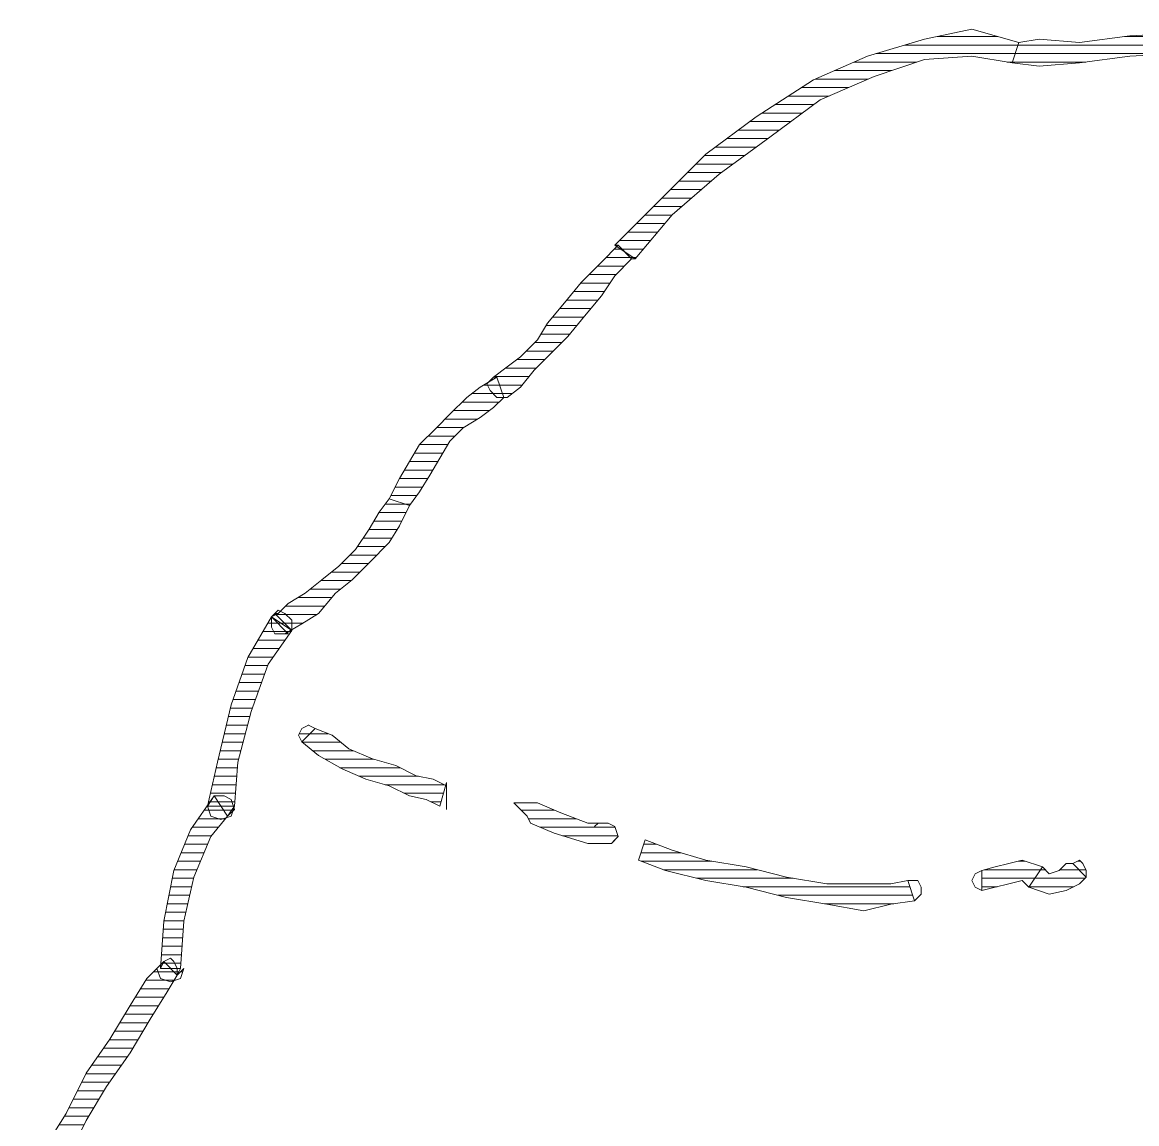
# Model space of a CAD drawing. Header units: centimetres. Extents: x 54005 to 61405, y 90310 to 94744.
# Drawn here: x 56834.18 to 56850.56, y 91785.11 to 91801.3 of the extents above; entities that cross this region are included whole.
import ezdxf

# ---------------------------------------------------------------- set-up
doc = ezdxf.new("R2010")
doc.units = ezdxf.units.CM
doc.header["$LTSCALE"] = 25
doc.layers.get('0').update_dxf_attribs({"lineweight": 0})
doc.layers.add('ÖLCULENDIRME', color=115, linetype='Continuous', lineweight=5)
pattern_1 = [(360, (-5108.51305, -673.59423), (1e-16, 0.125), [25])]

# ---------------------------------------------------------------- blocks, each defined once
blk = doc.blocks.new('by')
at = {"ltscale": 30}
h = blk.add_hatch(dxfattribs=at)
h.set_pattern_fill('DC_LINES', color=256, scale=0.1, style=0)
h.set_pattern_definition(pattern_1)
edge = h.paths.add_edge_path(flags=0)
edge.add_line((6416.487, 2210.004), (6416.537, 2210.103))
edge.add_line((6416.537, 2210.103), (6416.685, 2210.351))
edge.add_line((6416.685, 2210.351), (6416.932, 2210.749))
edge.add_line((6416.932, 2210.749), (6417.229, 2211.246))
edge.add_line((6417.229, 2211.246), (6417.576, 2211.742))
edge.add_line((6417.576, 2211.742), (6417.873, 2212.239))
edge.add_line((6417.873, 2212.239), (6418.12, 2212.736))
edge.add_line((6418.12, 2212.736), (6418.368, 2213.133))
edge.add_line((6418.368, 2213.133), (6418.515, 2213.381))
edge.add_line((6418.515, 2213.381), (6418.813, 2213.183))
edge.add_line((6418.813, 2213.183), (6418.665, 2212.934))
edge.add_line((6418.665, 2212.934), (6418.417, 2212.537))
edge.add_line((6418.417, 2212.537), (6418.17, 2212.14))
edge.add_line((6418.17, 2212.14), (6417.873, 2211.543))
edge.add_line((6417.873, 2211.543), (6417.526, 2211.047))
edge.add_line((6417.526, 2211.047), (6417.229, 2210.55))
edge.add_line((6417.229, 2210.55), (6416.982, 2210.153))
edge.add_line((6416.982, 2210.153), (6416.735, 2209.904))
edge.add_line((6416.735, 2209.904), (6416.784, 2210.004))
edge.add_line((6416.784, 2210.004), (6416.735, 2209.904))
edge.add_line((6416.735, 2209.904), (6416.635, 2209.855))
edge.add_line((6416.635, 2209.855), (6416.587, 2209.904))
edge.add_line((6416.587, 2209.904), (6416.537, 2210.004))
edge.add_line((6416.537, 2210.004), (6416.537, 2210.103))
h = blk.add_hatch(dxfattribs=at)
h.set_pattern_fill('DC_LINES', color=256, scale=0.1, style=0)
h.set_pattern_definition(pattern_1)
edge = h.paths.add_edge_path(flags=0)
edge.add_line((6418.813, 2213.183), (6418.665, 2212.934))
edge.add_line((6418.665, 2212.934), (6418.417, 2212.537))
edge.add_line((6418.417, 2212.537), (6418.17, 2212.14))
edge.add_line((6418.17, 2212.14), (6417.873, 2211.543))
edge.add_line((6417.873, 2211.543), (6417.526, 2211.047))
edge.add_line((6417.526, 2211.047), (6417.229, 2210.55))
edge.add_line((6417.229, 2210.55), (6416.982, 2210.153))
edge.add_line((6416.982, 2210.153), (6416.735, 2209.904))
edge.add_line((6416.735, 2209.904), (6416.537, 2210.103))
edge.add_line((6416.537, 2210.103), (6416.685, 2210.351))
edge.add_line((6416.685, 2210.351), (6416.932, 2210.749))
edge.add_line((6416.932, 2210.749), (6417.229, 2211.246))
edge.add_line((6417.229, 2211.246), (6417.576, 2211.742))
edge.add_line((6417.576, 2211.742), (6417.873, 2212.239))
edge.add_line((6417.873, 2212.239), (6418.12, 2212.736))
edge.add_line((6418.12, 2212.736), (6418.368, 2213.133))
edge.add_line((6418.368, 2213.133), (6418.515, 2213.381))
h = blk.add_hatch(dxfattribs=at)
h.set_pattern_fill('DC_LINES', color=256, scale=0.1, style=0)
h.set_pattern_definition(pattern_1)
edge = h.paths.add_edge_path(flags=0)
edge.add_line((6416.735, 2209.904), (6416.784, 2210.004))
edge.add_line((6416.784, 2210.004), (6416.735, 2209.308))
edge.add_line((6416.735, 2209.308), (6416.587, 2208.563))
edge.add_line((6416.587, 2208.563), (6416.339, 2207.967))
edge.add_line((6416.339, 2207.967), (6415.993, 2207.47))
edge.add_line((6415.993, 2207.47), (6415.795, 2207.768))
edge.add_line((6415.795, 2207.768), (6416.042, 2208.066))
edge.add_line((6416.042, 2208.066), (6416.29, 2208.662))
edge.add_line((6416.29, 2208.662), (6416.438, 2209.308))
edge.add_line((6416.438, 2209.308), (6416.487, 2210.004))
edge.add_line((6416.487, 2210.004), (6416.537, 2210.103))
edge.add_line((6416.537, 2210.103), (6416.438, 2210.004))
edge.add_line((6416.438, 2210.004), (6416.487, 2210.153))
edge.add_line((6416.487, 2210.153), (6416.635, 2210.202))
edge.add_line((6416.635, 2210.202), (6416.784, 2210.153))
edge.add_line((6416.784, 2210.153), (6416.834, 2210.004))
h = blk.add_hatch(dxfattribs=at)
h.set_pattern_fill('DC_LINES', color=256, scale=0.1, style=0)
h.set_pattern_definition(pattern_1)
edge = h.paths.add_edge_path(flags=0)
edge.add_line((6415.696, 2207.619), (6415.795, 2207.768))
edge.add_line((6415.795, 2207.768), (6416.042, 2208.066))
edge.add_line((6416.042, 2208.066), (6416.29, 2208.662))
edge.add_line((6416.29, 2208.662), (6416.438, 2209.308))
edge.add_line((6416.438, 2209.308), (6416.487, 2210.004))
edge.add_line((6416.487, 2210.004), (6416.784, 2210.004))
edge.add_line((6416.784, 2210.004), (6416.735, 2209.308))
edge.add_line((6416.735, 2209.308), (6416.587, 2208.563))
edge.add_line((6416.587, 2208.563), (6416.339, 2207.967))
edge.add_line((6416.339, 2207.967), (6415.993, 2207.47))
edge.add_line((6415.993, 2207.47), (6416.092, 2207.619))
edge.add_line((6416.092, 2207.619), (6415.993, 2207.47))
edge.add_line((6415.993, 2207.47), (6415.844, 2207.47))
edge.add_line((6415.844, 2207.47), (6415.745, 2207.52))
edge.add_line((6415.745, 2207.52), (6415.696, 2207.669))
edge.add_line((6415.696, 2207.669), (6415.795, 2207.768))
h = blk.add_hatch(dxfattribs=at)
h.set_pattern_fill('DC_LINES', color=256, scale=0.1, style=0)
h.set_pattern_definition(pattern_1)
edge = h.paths.add_edge_path(flags=0)
edge.add_line((6405.702, 2209.01), (6406.049, 2209.06))
edge.add_line((6406.049, 2209.06), (6406.444, 2209.159))
edge.add_line((6406.444, 2209.159), (6406.988, 2209.06))
edge.add_line((6406.988, 2209.06), (6407.582, 2208.96))
edge.add_line((6407.582, 2208.96), (6408.176, 2208.811))
edge.add_line((6408.176, 2208.811), (6408.769, 2208.712))
edge.add_line((6408.769, 2208.712), (6409.363, 2208.563))
edge.add_line((6409.363, 2208.563), (6409.759, 2208.414))
edge.add_line((6409.759, 2208.414), (6409.66, 2208.116))
edge.add_line((6409.66, 2208.116), (6409.264, 2208.265))
edge.add_line((6409.264, 2208.265), (6408.769, 2208.414))
edge.add_line((6408.769, 2208.414), (6408.176, 2208.513))
edge.add_line((6408.176, 2208.513), (6407.582, 2208.662))
edge.add_line((6407.582, 2208.662), (6406.988, 2208.762))
edge.add_line((6406.988, 2208.762), (6406.444, 2208.762))
edge.add_line((6406.444, 2208.762), (6406.049, 2208.762))
edge.add_line((6406.049, 2208.762), (6405.801, 2208.712))
h = blk.add_hatch(dxfattribs=at)
h.set_pattern_fill('DC_LINES', color=256, scale=0.1, style=0)
h.set_pattern_definition(pattern_1)
edge = h.paths.add_edge_path(flags=0)
edge.add_line((6403.178, 2208.662), (6403.277, 2208.762))
edge.add_line((6403.277, 2208.762), (6403.475, 2208.861))
edge.add_line((6403.475, 2208.861), (6403.722, 2208.911))
edge.add_line((6403.722, 2208.911), (6404.019, 2208.811))
edge.add_line((6404.019, 2208.811), (6403.822, 2208.513))
edge.add_line((6403.822, 2208.513), (6403.722, 2208.613))
edge.add_line((6403.722, 2208.613), (6403.574, 2208.563))
edge.add_line((6403.574, 2208.563), (6403.475, 2208.464))
edge.add_line((6403.475, 2208.464), (6403.377, 2208.464))
h = blk.add_hatch(dxfattribs=at)
h.set_pattern_fill('DC_LINES', color=256, scale=0.1, style=0)
h.set_pattern_definition(pattern_1)
edge = h.paths.add_edge_path(flags=0)
edge.add_line((6404.019, 2208.811), (6404.119, 2208.712))
edge.add_line((6404.119, 2208.712), (6404.316, 2208.762))
edge.add_line((6404.316, 2208.762), (6404.514, 2208.811))
edge.add_line((6404.514, 2208.811), (6404.713, 2208.861))
edge.add_line((6404.713, 2208.861), (6404.713, 2208.563))
edge.add_line((6404.713, 2208.563), (6404.514, 2208.513))
edge.add_line((6404.514, 2208.513), (6404.316, 2208.464))
edge.add_line((6404.316, 2208.464), (6404.119, 2208.414))
edge.add_line((6404.119, 2208.414), (6403.822, 2208.513))
h = blk.add_hatch(dxfattribs=at)
h.set_pattern_fill('DC_LINES', color=256, scale=0.1, style=0)
h.set_pattern_definition(pattern_1)
edge = h.paths.add_edge_path(flags=0)
edge.add_line((6403.377, 2208.464), (6403.277, 2208.414))
edge.add_line((6403.277, 2208.414), (6403.228, 2208.464))
edge.add_line((6403.228, 2208.464), (6403.178, 2208.563))
edge.add_line((6403.178, 2208.563), (6403.178, 2208.662))
h = blk.add_hatch(dxfattribs=at)
h.set_pattern_fill('DC_LINES', color=256, scale=0.1, style=0)
h.set_pattern_definition(pattern_1)
edge = h.paths.add_edge_path(flags=0)
edge.add_line((6410.105, 2208.116), (6410.155, 2208.166))
edge.add_line((6410.155, 2208.166), (6410.501, 2208.166))
edge.add_line((6410.501, 2208.166), (6410.996, 2208.017))
edge.add_line((6410.996, 2208.017), (6411.342, 2207.868))
edge.add_line((6411.342, 2207.868), (6411.391, 2207.768))
edge.add_line((6411.391, 2207.768), (6411.59, 2207.57))
edge.add_line((6411.59, 2207.57), (6411.243, 2207.57))
edge.add_line((6411.243, 2207.57), (6410.897, 2207.719))
edge.add_line((6410.897, 2207.719), (6410.501, 2207.868))
edge.add_line((6410.501, 2207.868), (6410.352, 2207.868))
edge.add_line((6410.352, 2207.868), (6410.402, 2207.917))
edge.add_line((6410.402, 2207.917), (6410.352, 2207.868))
edge.add_line((6410.352, 2207.868), (6410.204, 2207.868))
edge.add_line((6410.204, 2207.868), (6410.105, 2207.917))
edge.add_line((6410.105, 2207.917), (6410.055, 2208.066))
edge.add_line((6410.055, 2208.066), (6410.155, 2208.166))
h = blk.add_hatch(dxfattribs=at)
h.set_pattern_fill('DC_LINES', color=256, scale=0.1, style=0)
h.set_pattern_definition(pattern_1)
edge = h.paths.add_edge_path(flags=0)
edge.add_line((6415.993, 2207.47), (6416.092, 2207.619))
edge.add_line((6416.092, 2207.619), (6415.943, 2206.973))
edge.add_line((6415.943, 2206.973), (6415.745, 2206.129))
edge.add_line((6415.745, 2206.129), (6415.498, 2205.434))
edge.add_line((6415.498, 2205.434), (6415.152, 2204.837))
edge.add_line((6415.152, 2204.837), (6414.854, 2205.036))
edge.add_line((6414.854, 2205.036), (6415.201, 2205.533))
edge.add_line((6415.201, 2205.533), (6415.448, 2206.228))
edge.add_line((6415.448, 2206.228), (6415.646, 2206.973))
edge.add_line((6415.646, 2206.973), (6415.696, 2207.619))
edge.add_line((6415.696, 2207.619), (6415.795, 2207.768))
edge.add_line((6415.795, 2207.768), (6415.696, 2207.619))
edge.add_line((6415.696, 2207.619), (6415.745, 2207.768))
edge.add_line((6415.745, 2207.768), (6415.894, 2207.818))
edge.add_line((6415.894, 2207.818), (6416.042, 2207.768))
edge.add_line((6416.042, 2207.768), (6416.092, 2207.619))
h = blk.add_hatch(dxfattribs=at)
h.set_pattern_fill('DC_LINES', color=256, scale=0.1, style=0)
h.set_pattern_definition(pattern_1)
edge = h.paths.add_edge_path(flags=0)
edge.add_line((6412.579, 2207.272), (6412.677, 2207.619))
edge.add_line((6412.677, 2207.619), (6412.876, 2207.52))
edge.add_line((6412.876, 2207.52), (6413.123, 2207.47))
edge.add_line((6413.123, 2207.47), (6413.42, 2207.321))
edge.add_line((6413.42, 2207.321), (6413.766, 2207.222))
edge.add_line((6413.766, 2207.222), (6414.113, 2207.073))
edge.add_line((6414.113, 2207.073), (6414.459, 2206.874))
edge.add_line((6414.459, 2206.874), (6414.706, 2206.675))
edge.add_line((6414.706, 2206.675), (6414.509, 2206.477))
edge.add_line((6414.509, 2206.477), (6414.261, 2206.576))
edge.add_line((6414.261, 2206.576), (6414.013, 2206.775))
edge.add_line((6414.013, 2206.775), (6413.668, 2206.924))
edge.add_line((6413.668, 2206.924), (6413.321, 2207.023))
edge.add_line((6413.321, 2207.023), (6413.024, 2207.172))
edge.add_line((6413.024, 2207.172), (6412.777, 2207.222))
edge.add_line((6412.777, 2207.222), (6412.579, 2207.321))
edge.add_line((6412.579, 2207.321), (6412.579, 2207.669))
h = blk.add_hatch(dxfattribs=at)
h.set_pattern_fill('DC_LINES', color=256, scale=0.1, style=0)
h.set_pattern_definition(pattern_1)
edge = h.paths.add_edge_path(flags=0)
edge.add_line((6415.102, 2204.788), (6414.854, 2205.036))
edge.add_line((6414.854, 2205.036), (6415.201, 2205.533))
edge.add_line((6415.201, 2205.533), (6415.448, 2206.228))
edge.add_line((6415.448, 2206.228), (6415.646, 2206.973))
edge.add_line((6415.646, 2206.973), (6415.696, 2207.619))
edge.add_line((6415.696, 2207.619), (6416.092, 2207.619))
edge.add_line((6416.092, 2207.619), (6415.943, 2206.973))
edge.add_line((6415.943, 2206.973), (6415.745, 2206.129))
edge.add_line((6415.745, 2206.129), (6415.498, 2205.434))
edge.add_line((6415.498, 2205.434), (6415.152, 2204.837))
edge.add_line((6415.152, 2204.837), (6414.904, 2205.086))
edge.add_line((6414.904, 2205.086), (6415.152, 2204.837))
edge.add_line((6415.152, 2204.837), (6415.052, 2204.738))
edge.add_line((6415.052, 2204.738), (6414.954, 2204.788))
edge.add_line((6414.954, 2204.788), (6414.854, 2204.887))
edge.add_line((6414.854, 2204.887), (6414.854, 2205.036))
h = blk.add_hatch(dxfattribs=at)
h.set_pattern_fill('DC_LINES', color=256, scale=0.1, style=0)
h.set_pattern_definition(pattern_1)
edge = h.paths.add_edge_path(flags=0)
edge.add_line((6414.706, 2206.675), (6414.756, 2206.576))
edge.add_line((6414.756, 2206.576), (6414.706, 2206.477))
edge.add_line((6414.706, 2206.477), (6414.607, 2206.427))
edge.add_line((6414.607, 2206.427), (6414.509, 2206.477))
h = blk.add_hatch(dxfattribs=at)
h.set_pattern_fill('DC_LINES', color=256, scale=0.1, style=0)
h.set_pattern_definition(pattern_1)
edge = h.paths.add_edge_path(flags=0)
edge.add_line((6415.102, 2204.788), (6415.052, 2204.788))
edge.add_line((6415.052, 2204.788), (6414.904, 2204.639))
edge.add_line((6414.904, 2204.639), (6414.657, 2204.49))
edge.add_line((6414.657, 2204.49), (6414.41, 2204.291))
edge.add_line((6414.41, 2204.291), (6414.162, 2204.092))
edge.add_line((6414.162, 2204.092), (6413.915, 2203.844))
edge.add_line((6413.915, 2203.844), (6413.717, 2203.546))
edge.add_line((6413.717, 2203.546), (6413.568, 2203.298))
edge.add_line((6413.568, 2203.298), (6413.42, 2203.099))
edge.add_line((6413.42, 2203.099), (6413.123, 2203.198))
edge.add_line((6413.123, 2203.198), (6413.271, 2203.496))
edge.add_line((6413.271, 2203.496), (6413.42, 2203.745))
edge.add_line((6413.42, 2203.745), (6413.717, 2204.043))
edge.add_line((6413.717, 2204.043), (6413.965, 2204.291))
edge.add_line((6413.965, 2204.291), (6414.212, 2204.49))
edge.add_line((6414.212, 2204.49), (6414.459, 2204.788))
edge.add_line((6414.459, 2204.788), (6414.706, 2204.937))
edge.add_line((6414.706, 2204.937), (6414.954, 2205.086))
edge.add_line((6414.954, 2205.086), (6414.904, 2205.086))
edge.add_line((6414.904, 2205.086), (6414.954, 2205.086))
edge.add_line((6414.954, 2205.086), (6415.102, 2205.086))
edge.add_line((6415.102, 2205.086), (6415.152, 2204.986))
edge.add_line((6415.152, 2204.986), (6415.152, 2204.837))
edge.add_line((6415.152, 2204.837), (6415.052, 2204.788))
h = blk.add_hatch(dxfattribs=at)
h.set_pattern_fill('DC_LINES', color=256, scale=0.1, style=0)
h.set_pattern_definition(pattern_1)
edge = h.paths.add_edge_path(flags=0)
edge.add_line((6415.152, 2204.837), (6415.052, 2204.788))
edge.add_line((6415.052, 2204.788), (6414.904, 2204.639))
edge.add_line((6414.904, 2204.639), (6414.657, 2204.49))
edge.add_line((6414.657, 2204.49), (6414.41, 2204.291))
edge.add_line((6414.41, 2204.291), (6414.162, 2204.092))
edge.add_line((6414.162, 2204.092), (6413.915, 2203.844))
edge.add_line((6413.915, 2203.844), (6413.717, 2203.546))
edge.add_line((6413.717, 2203.546), (6413.568, 2203.298))
edge.add_line((6413.568, 2203.298), (6413.42, 2203.099))
edge.add_line((6413.42, 2203.099), (6413.123, 2203.198))
edge.add_line((6413.123, 2203.198), (6413.271, 2203.496))
edge.add_line((6413.271, 2203.496), (6413.42, 2203.745))
edge.add_line((6413.42, 2203.745), (6413.717, 2204.043))
edge.add_line((6413.717, 2204.043), (6413.965, 2204.291))
edge.add_line((6413.965, 2204.291), (6414.212, 2204.49))
edge.add_line((6414.212, 2204.49), (6414.459, 2204.788))
edge.add_line((6414.459, 2204.788), (6414.706, 2204.937))
edge.add_line((6414.706, 2204.937), (6414.954, 2205.086))
edge.add_line((6414.954, 2205.086), (6414.854, 2205.036))
edge.add_line((6414.854, 2205.036), (6414.954, 2205.086))
edge.add_line((6414.954, 2205.086), (6415.102, 2205.086))
edge.add_line((6415.102, 2205.086), (6415.152, 2204.986))
edge.add_line((6415.152, 2204.986), (6415.152, 2204.837))
edge.add_line((6415.152, 2204.837), (6415.052, 2204.788))
h = blk.add_hatch(dxfattribs=at)
h.set_pattern_fill('DC_LINES', color=256, scale=0.1, style=0)
h.set_pattern_definition(pattern_1)
edge = h.paths.add_edge_path(flags=0)
edge.add_line((6413.42, 2203.099), (6413.271, 2202.801))
edge.add_line((6413.271, 2202.801), (6413.123, 2202.552))
edge.add_line((6413.123, 2202.552), (6412.974, 2202.304))
edge.add_line((6412.974, 2202.304), (6412.727, 2202.056))
edge.add_line((6412.727, 2202.056), (6412.529, 2201.857))
edge.add_line((6412.529, 2201.857), (6412.282, 2201.609))
edge.add_line((6412.282, 2201.609), (6412.084, 2201.46))
edge.add_line((6412.084, 2201.46), (6411.837, 2201.311))
edge.add_line((6411.837, 2201.311), (6411.738, 2201.609))
edge.add_line((6411.738, 2201.609), (6411.886, 2201.758))
edge.add_line((6411.886, 2201.758), (6412.084, 2201.907))
edge.add_line((6412.084, 2201.907), (6412.332, 2202.056))
edge.add_line((6412.332, 2202.056), (6412.529, 2202.254))
edge.add_line((6412.529, 2202.254), (6412.677, 2202.503))
edge.add_line((6412.677, 2202.503), (6412.826, 2202.751))
edge.add_line((6412.826, 2202.751), (6412.974, 2203))
edge.add_line((6412.974, 2203), (6413.123, 2203.198))
h = blk.add_hatch(dxfattribs=at)
h.set_pattern_fill('DC_LINES', color=256, scale=0.1, style=0)
h.set_pattern_definition(pattern_1)
edge = h.paths.add_edge_path(flags=0)
edge.add_line((6413.42, 2203.099), (6413.271, 2202.801))
edge.add_line((6413.271, 2202.801), (6413.123, 2202.552))
edge.add_line((6413.123, 2202.552), (6412.974, 2202.304))
edge.add_line((6412.974, 2202.304), (6412.727, 2202.056))
edge.add_line((6412.727, 2202.056), (6412.529, 2201.857))
edge.add_line((6412.529, 2201.857), (6412.282, 2201.609))
edge.add_line((6412.282, 2201.609), (6412.084, 2201.46))
edge.add_line((6412.084, 2201.46), (6411.837, 2201.311))
edge.add_line((6411.837, 2201.311), (6411.738, 2201.609))
edge.add_line((6411.738, 2201.609), (6411.886, 2201.758))
edge.add_line((6411.886, 2201.758), (6412.084, 2201.907))
edge.add_line((6412.084, 2201.907), (6412.332, 2202.056))
edge.add_line((6412.332, 2202.056), (6412.529, 2202.254))
edge.add_line((6412.529, 2202.254), (6412.677, 2202.503))
edge.add_line((6412.677, 2202.503), (6412.826, 2202.751))
edge.add_line((6412.826, 2202.751), (6412.974, 2203))
edge.add_line((6412.974, 2203), (6413.123, 2203.198))
h = blk.add_hatch(dxfattribs=at)
h.set_pattern_fill('DC_LINES', color=256, scale=0.1, style=0)
h.set_pattern_definition(pattern_1)
edge = h.paths.add_edge_path(flags=0)
edge.add_line((6411.837, 2201.311), (6411.886, 2201.311))
edge.add_line((6411.886, 2201.311), (6411.688, 2201.162))
edge.add_line((6411.688, 2201.162), (6411.49, 2201.013))
edge.add_line((6411.49, 2201.013), (6411.243, 2200.764))
edge.add_line((6411.243, 2200.764), (6411.094, 2200.516))
edge.add_line((6411.094, 2200.516), (6410.847, 2200.218))
edge.add_line((6410.847, 2200.218), (6410.6, 2199.92))
edge.add_line((6410.6, 2199.92), (6410.303, 2199.622))
edge.add_line((6410.303, 2199.622), (6410.055, 2199.373))
edge.add_line((6410.055, 2199.373), (6409.858, 2199.572))
edge.add_line((6409.858, 2199.572), (6410.105, 2199.82))
edge.add_line((6410.105, 2199.82), (6410.303, 2200.118))
edge.add_line((6410.303, 2200.118), (6410.551, 2200.416))
edge.add_line((6410.551, 2200.416), (6410.798, 2200.714))
edge.add_line((6410.798, 2200.714), (6411.045, 2200.963))
edge.add_line((6411.045, 2200.963), (6411.293, 2201.211))
edge.add_line((6411.293, 2201.211), (6411.49, 2201.46))
edge.add_line((6411.49, 2201.46), (6411.688, 2201.609))
edge.add_line((6411.688, 2201.609), (6411.738, 2201.609))
h = blk.add_hatch(dxfattribs=at)
h.set_pattern_fill('DC_LINES', color=256, scale=0.1, style=0)
h.set_pattern_definition(pattern_1)
edge = h.paths.add_edge_path(flags=0)
edge.add_line((6411.837, 2201.311), (6411.886, 2201.311))
edge.add_line((6411.886, 2201.311), (6411.688, 2201.162))
edge.add_line((6411.688, 2201.162), (6411.49, 2201.013))
edge.add_line((6411.49, 2201.013), (6411.243, 2200.764))
edge.add_line((6411.243, 2200.764), (6411.094, 2200.516))
edge.add_line((6411.094, 2200.516), (6410.847, 2200.218))
edge.add_line((6410.847, 2200.218), (6410.6, 2199.92))
edge.add_line((6410.6, 2199.92), (6410.303, 2199.622))
edge.add_line((6410.303, 2199.622), (6410.055, 2199.373))
edge.add_line((6410.055, 2199.373), (6409.858, 2199.572))
edge.add_line((6409.858, 2199.572), (6410.105, 2199.82))
edge.add_line((6410.105, 2199.82), (6410.303, 2200.118))
edge.add_line((6410.303, 2200.118), (6410.551, 2200.416))
edge.add_line((6410.551, 2200.416), (6410.798, 2200.714))
edge.add_line((6410.798, 2200.714), (6411.045, 2200.963))
edge.add_line((6411.045, 2200.963), (6411.293, 2201.211))
edge.add_line((6411.293, 2201.211), (6411.49, 2201.46))
edge.add_line((6411.49, 2201.46), (6411.688, 2201.609))
edge.add_line((6411.688, 2201.609), (6411.738, 2201.609))
edge.add_line((6411.738, 2201.609), (6411.688, 2201.609))
edge.add_line((6411.688, 2201.609), (6411.837, 2201.609))
edge.add_line((6411.837, 2201.609), (6411.935, 2201.509))
edge.add_line((6411.935, 2201.509), (6411.985, 2201.41))
edge.add_line((6411.985, 2201.41), (6411.886, 2201.311))
h = blk.add_hatch(dxfattribs=at)
h.set_pattern_fill('DC_LINES', color=256, scale=0.1, style=0)
h.set_pattern_definition(pattern_1)
edge = h.paths.add_edge_path(flags=0)
edge.add_line((6404.267, 2196.691), (6404.861, 2196.592))
edge.add_line((6404.861, 2196.592), (6405.553, 2196.641))
edge.add_line((6405.553, 2196.641), (6406.296, 2196.89))
edge.add_line((6406.296, 2196.89), (6407.088, 2197.237))
edge.add_line((6407.088, 2197.237), (6407.829, 2197.784))
edge.add_line((6407.829, 2197.784), (6408.571, 2198.33))
edge.add_line((6408.571, 2198.33), (6409.264, 2198.926))
edge.add_line((6409.264, 2198.926), (6409.808, 2199.572))
edge.add_line((6409.808, 2199.572), (6410.105, 2199.373))
edge.add_line((6410.105, 2199.373), (6409.462, 2198.728))
edge.add_line((6409.462, 2198.728), (6408.769, 2198.032))
edge.add_line((6408.769, 2198.032), (6408.027, 2197.486))
edge.add_line((6408.027, 2197.486), (6407.186, 2196.939))
edge.add_line((6407.186, 2196.939), (6406.394, 2196.592))
edge.add_line((6406.394, 2196.592), (6405.553, 2196.343))
edge.add_line((6405.553, 2196.343), (6404.861, 2196.194))
edge.add_line((6404.861, 2196.194), (6404.168, 2196.393))
h = blk.add_hatch(dxfattribs=at)
h.set_pattern_fill('DC_LINES', color=256, scale=0.1, style=0)
h.set_pattern_definition(pattern_1)
edge = h.paths.add_edge_path(flags=0)
edge.add_line((6410.055, 2199.373), (6410.105, 2199.373))
edge.add_line((6410.105, 2199.373), (6409.462, 2198.728))
edge.add_line((6409.462, 2198.728), (6408.769, 2198.032))
edge.add_line((6408.769, 2198.032), (6408.027, 2197.486))
edge.add_line((6408.027, 2197.486), (6407.186, 2196.939))
edge.add_line((6407.186, 2196.939), (6406.394, 2196.592))
edge.add_line((6406.394, 2196.592), (6405.553, 2196.343))
edge.add_line((6405.553, 2196.343), (6404.861, 2196.194))
edge.add_line((6404.861, 2196.194), (6404.168, 2196.393))
edge.add_line((6404.168, 2196.393), (6404.267, 2196.691))
edge.add_line((6404.267, 2196.691), (6404.861, 2196.592))
edge.add_line((6404.861, 2196.592), (6405.553, 2196.641))
edge.add_line((6405.553, 2196.641), (6406.296, 2196.89))
edge.add_line((6406.296, 2196.89), (6407.088, 2197.237))
edge.add_line((6407.088, 2197.237), (6407.829, 2197.784))
edge.add_line((6407.829, 2197.784), (6408.571, 2198.33))
edge.add_line((6408.571, 2198.33), (6409.264, 2198.926))
edge.add_line((6409.264, 2198.926), (6409.808, 2199.572))
edge.add_line((6409.808, 2199.572), (6409.858, 2199.572))
h = blk.add_hatch(dxfattribs=at)
h.set_pattern_fill('DC_LINES', color=256, scale=0.1, style=0)
h.set_pattern_definition(pattern_1)
edge = h.paths.add_edge_path(flags=0)
edge.add_line((6398.578, 2196.492), (6398.627, 2196.492))
edge.add_line((6398.627, 2196.492), (6399.122, 2196.492))
edge.add_line((6399.122, 2196.492), (6399.814, 2196.492))
edge.add_line((6399.814, 2196.492), (6400.705, 2196.443))
edge.add_line((6400.705, 2196.443), (6401.645, 2196.542))
edge.add_line((6401.645, 2196.542), (6402.535, 2196.592))
edge.add_line((6402.535, 2196.592), (6403.277, 2196.691))
edge.add_line((6403.277, 2196.691), (6403.871, 2196.741))
edge.add_line((6403.871, 2196.741), (6404.267, 2196.691))
edge.add_line((6404.267, 2196.691), (6404.168, 2196.393))
edge.add_line((6404.168, 2196.393), (6403.871, 2196.343))
edge.add_line((6403.871, 2196.343), (6403.277, 2196.393))
edge.add_line((6403.277, 2196.393), (6402.535, 2196.293))
edge.add_line((6402.535, 2196.293), (6401.645, 2196.244))
edge.add_line((6401.645, 2196.244), (6400.705, 2196.144))
edge.add_line((6400.705, 2196.144), (6399.814, 2196.095))
edge.add_line((6399.814, 2196.095), (6399.122, 2196.095))
edge.add_line((6399.122, 2196.095), (6398.528, 2196.194))
edge.add_line((6398.528, 2196.194), (6398.578, 2196.194))
h = blk.add_hatch(dxfattribs=at)
h.set_pattern_fill('DC_LINES', color=256, scale=0.1, style=0)
h.set_pattern_definition(pattern_1)
edge = h.paths.add_edge_path(flags=0)
edge.add_line((6404.168, 2196.393), (6403.871, 2196.343))
edge.add_line((6403.871, 2196.343), (6403.277, 2196.393))
edge.add_line((6403.277, 2196.393), (6402.535, 2196.293))
edge.add_line((6402.535, 2196.293), (6401.645, 2196.244))
edge.add_line((6401.645, 2196.244), (6400.705, 2196.144))
edge.add_line((6400.705, 2196.144), (6399.814, 2196.095))
edge.add_line((6399.814, 2196.095), (6399.122, 2196.095))
edge.add_line((6399.122, 2196.095), (6398.528, 2196.194))
edge.add_line((6398.528, 2196.194), (6398.627, 2196.492))
edge.add_line((6398.627, 2196.492), (6399.122, 2196.492))
edge.add_line((6399.122, 2196.492), (6399.814, 2196.492))
edge.add_line((6399.814, 2196.492), (6400.705, 2196.443))
edge.add_line((6400.705, 2196.443), (6401.645, 2196.542))
edge.add_line((6401.645, 2196.542), (6402.535, 2196.592))
edge.add_line((6402.535, 2196.592), (6403.277, 2196.691))
edge.add_line((6403.277, 2196.691), (6403.871, 2196.741))
edge.add_line((6403.871, 2196.741), (6404.267, 2196.691))
for p, q in [((6417.873, 2212.239, -4.505), (6418.12, 2212.736, -4.505)), ((6417.873, 2212.239, -4.505), (6418.12, 2212.736, -4.505)), ((6418.417, 2212.537, -4.505), (6418.17, 2212.14, -4.505)), ((6418.417, 2212.537, -4.505), (6418.17, 2212.14, -4.505)), ((6417.576, 2211.742, -4.505), (6417.873, 2212.239, -4.505)), ((6417.576, 2211.742, -4.505), (6417.873, 2212.239, -4.505)), ((6418.17, 2212.14, -4.505), (6417.873, 2211.543, -4.505)), ((6418.17, 2212.14, -4.505), (6417.873, 2211.543, -4.505)), ((6417.229, 2211.246, -4.505), (6417.576, 2211.742, -4.505)), ((6417.229, 2211.246, -4.505), (6417.576, 2211.742, -4.505)), ((6417.873, 2211.543, -4.505), (6417.526, 2211.047, -4.505)), ((6417.873, 2211.543, -4.505), (6417.526, 2211.047, -4.505)), ((6416.932, 2210.749, -4.505), (6417.229, 2211.246, -4.505)), ((6416.932, 2210.749, -4.505), (6417.229, 2211.246, -4.505)), ((6417.526, 2211.047, -4.505), (6417.229, 2210.55, -4.505)), ((6417.526, 2211.047, -4.505), (6417.229, 2210.55, -4.505)), ((6416.685, 2210.351, -4.505), (6416.932, 2210.749, -4.505)), ((6416.685, 2210.351, -4.505), (6416.932, 2210.749, -4.505)), ((6417.229, 2210.55, -4.505), (6416.982, 2210.153, -4.505)), ((6417.229, 2210.55, -4.505), (6416.982, 2210.153, -4.505)), ((6416.537, 2210.103, -4.505), (6416.685, 2210.351, -4.505)), ((6416.537, 2210.103, -4.505), (6416.685, 2210.351, -4.505)), ((6416.438, 2210.004, -4.505), (6416.487, 2210.153, -4.505)), ((6416.537, 2210.103, -4.505), (6416.438, 2210.004, -4.505)), ((6416.487, 2210.153, -4.505), (6416.635, 2210.202, -4.505)), ((6416.487, 2210.004, -4.505), (6416.537, 2210.103, -4.505)), ((6416.537, 2210.103, -4.505), (6416.487, 2210.004, -4.505)), ((6416.487, 2210.004, -4.505), (6416.537, 2210.103, -4.505)), ((6416.537, 2210.004, -4.505), (6416.537, 2210.103, -4.505)), ((6416.735, 2209.904, -4.505), (6416.537, 2210.103, -4.505)), ((6416.635, 2210.202, -4.505), (6416.784, 2210.153, -4.505)), ((6416.982, 2210.153, -4.505), (6416.735, 2209.904, -4.505)), ((6416.982, 2210.153, -4.505), (6416.735, 2209.904, -4.505)), ((6416.784, 2210.153, -4.505), (6416.834, 2210.004, -4.505)), ((6416.438, 2209.308, -4.505), (6416.487, 2210.004, -4.505)), ((6416.438, 2209.308, -4.505), (6416.487, 2210.004, -4.505)), ((6416.487, 2210.004, -4.505), (6416.487, 2210.004, -4.505)), ((6416.487, 2210.004, -4.505), (6416.784, 2210.004, -4.505)), ((6416.587, 2209.904, -4.505), (6416.537, 2210.004, -4.505)), ((6416.735, 2209.904, -4.505), (6416.784, 2210.004, -4.505)), ((6416.784, 2210.004, -4.505), (6416.735, 2209.904, -4.505)), ((6416.784, 2210.004, -4.505), (6416.735, 2209.308, -4.505)), ((6416.735, 2209.904, -4.505), (6416.784, 2210.004, -4.505)), ((6416.784, 2210.004, -4.505), (6416.735, 2209.308, -4.505)), ((6416.834, 2210.004, -4.505), (6416.735, 2209.904, -4.505)), ((6416.635, 2209.855, -4.505), (6416.587, 2209.904, -4.505)), ((6416.735, 2209.904, -4.505), (6416.635, 2209.855, -4.505)), ((6416.735, 2209.904, -4.505), (6416.735, 2209.904, -4.505)), ((6416.29, 2208.662, -4.505), (6416.438, 2209.308, -4.505)), ((6416.29, 2208.662, -4.505), (6416.438, 2209.308, -4.505)), ((6416.735, 2209.308, -4.505), (6416.587, 2208.563, -4.505)), ((6416.735, 2209.308, -4.505), (6416.587, 2208.563, -4.505)), ((6406.049, 2209.06, -4.505), (6406.444, 2209.159, -4.505)), ((6406.444, 2209.159, -4.505), (6406.988, 2209.06, -4.505)), ((6405.603, 2208.911, -4.505), (6405.702, 2209.01, -4.505)), ((6405.702, 2209.01, -4.505), (6406.049, 2209.06, -4.505)), ((6405.801, 2208.712, -4.505), (6405.702, 2209.01, -4.505)), ((6405.702, 2209.01, -4.505), (6405.702, 2209.01, -4.505)), ((6405.702, 2209.01, -4.505), (6405.801, 2208.712, -4.505)), ((6406.988, 2209.06, -4.505), (6407.582, 2208.96, -4.505)), ((6407.582, 2208.96, -4.505), (6408.176, 2208.811, -4.505)), ((6403.178, 2208.662, -4.505), (6403.277, 2208.762, -4.505)), ((6403.277, 2208.762, -4.505), (6403.475, 2208.861, -4.505)), ((6403.475, 2208.861, -4.505), (6403.722, 2208.911, -4.505)), ((6403.722, 2208.911, -4.505), (6404.019, 2208.811, -4.505)), ((6403.822, 2208.513, -4.505), (6404.019, 2208.811, -4.505)), ((6404.019, 2208.811, -4.505), (6403.822, 2208.513, -4.505)), ((6404.019, 2208.811, -4.505), (6404.019, 2208.811, -4.505)), ((6404.019, 2208.811, -4.505), (6404.119, 2208.712, -4.505)), ((6404.019, 2208.811, -4.505), (6404.019, 2208.811, -4.505)), ((6404.119, 2208.712, -4.505), (6404.316, 2208.762, -4.505)), ((6404.316, 2208.762, -4.505), (6404.514, 2208.811, -4.505)), ((6404.514, 2208.811, -4.505), (6404.713, 2208.861, -4.505)), ((6404.713, 2208.861, -4.505), (6404.811, 2208.811, -4.505)), ((6404.713, 2208.563, -4.505), (6404.713, 2208.861, -4.505)), ((6404.713, 2208.861, -4.505), (6404.713, 2208.861, -4.505)), ((6404.713, 2208.861, -4.505), (6404.713, 2208.563, -4.505)), ((6404.811, 2208.811, -4.505), (6404.861, 2208.712, -4.505)), ((6405.603, 2208.811, -4.505), (6405.603, 2208.911, -4.505)), ((6405.652, 2208.712, -4.505), (6405.603, 2208.811, -4.505)), ((6406.049, 2208.762, -4.505), (6405.801, 2208.712, -4.505)), ((6406.444, 2208.762, -4.505), (6406.049, 2208.762, -4.505)), ((6406.988, 2208.762, -4.505), (6406.444, 2208.762, -4.505)), ((6407.582, 2208.662, -4.505), (6406.988, 2208.762, -4.505)), ((6408.176, 2208.811, -4.505), (6408.769, 2208.712, -4.505)), ((6403.377, 2208.464, -4.505), (6403.178, 2208.662, -4.505)), ((6403.178, 2208.662, -4.505), (6403.178, 2208.662, -4.505)), ((6403.178, 2208.563, -4.505), (6403.178, 2208.662, -4.505)), ((6403.178, 2208.662, -4.505), (6403.377, 2208.464, -4.505)), ((6403.722, 2208.613, -4.505), (6403.574, 2208.563, -4.505)), ((6403.822, 2208.513, -4.505), (6403.722, 2208.613, -4.505)), ((6404.811, 2208.613, -4.505), (6404.713, 2208.563, -4.505)), ((6404.861, 2208.712, -4.505), (6404.811, 2208.613, -4.505)), ((6405.801, 2208.712, -4.505), (6405.652, 2208.712, -4.505)), ((6405.801, 2208.712, -4.505), (6405.801, 2208.712, -4.505)), ((6408.176, 2208.513, -4.505), (6407.582, 2208.662, -4.505)), ((6408.769, 2208.712, -4.505), (6409.363, 2208.563, -4.505)), ((6416.042, 2208.066, -4.505), (6416.29, 2208.662, -4.505)), ((6416.042, 2208.066, -4.505), (6416.29, 2208.662, -4.505)), ((6403.228, 2208.464, -4.505), (6403.178, 2208.563, -4.505)), ((6403.277, 2208.414, -4.505), (6403.228, 2208.464, -4.505)), ((6403.377, 2208.464, -4.505), (6403.277, 2208.414, -4.505)), ((6403.475, 2208.464, -4.505), (6403.377, 2208.464, -4.505)), ((6403.377, 2208.464, -4.505), (6403.377, 2208.464, -4.505)), ((6403.574, 2208.563, -4.505), (6403.475, 2208.464, -4.505)), ((6404.119, 2208.414, -4.505), (6403.822, 2208.513, -4.505)), ((6403.822, 2208.513, -4.505), (6403.822, 2208.513, -4.505)), ((6404.316, 2208.464, -4.505), (6404.119, 2208.414, -4.505)), ((6404.514, 2208.513, -4.505), (6404.316, 2208.464, -4.505)), ((6404.713, 2208.563, -4.505), (6404.514, 2208.513, -4.505)), ((6408.769, 2208.414, -4.505), (6408.176, 2208.513, -4.505)), ((6409.363, 2208.563, -4.505), (6409.759, 2208.414, -4.505)), ((6416.587, 2208.563, -4.505), (6416.339, 2207.967, -4.505)), ((6416.587, 2208.563, -4.505), (6416.339, 2207.967, -4.505)), ((6409.264, 2208.265, -4.505), (6408.769, 2208.414, -4.505)), ((6409.759, 2208.414, -4.505), (6409.66, 2208.116, -4.505)), ((6409.66, 2208.116, -4.505), (6409.264, 2208.265, -4.505)), ((6410.055, 2208.066, -4.505), (6410.155, 2208.166, -4.505)), ((6410.105, 2208.116, -4.505), (6410.155, 2208.166, -4.505)), ((6410.155, 2208.166, -4.505), (6410.105, 2208.116, -4.505)), ((6410.105, 2208.116, -4.505), (6410.105, 2208.116, -4.505)), ((6410.155, 2208.166, -4.505), (6410.501, 2208.166, -4.505)), ((6410.501, 2208.166, -4.505), (6410.996, 2208.017, -4.505)), ((6410.105, 2207.917, -4.505), (6410.055, 2208.066, -4.505)), ((6410.996, 2208.017, -4.505), (6411.342, 2207.868, -4.505)), ((6415.795, 2207.768, -4.505), (6416.042, 2208.066, -4.505)), ((6415.795, 2207.768, -4.505), (6416.042, 2208.066, -4.505)), ((6416.339, 2207.967, -4.505), (6415.993, 2207.47, -4.505)), ((6416.339, 2207.967, -4.505), (6415.993, 2207.47, -4.505)), ((6410.204, 2207.868, -4.505), (6410.105, 2207.917, -4.505)), ((6410.352, 2207.868, -4.505), (6410.204, 2207.868, -4.505)), ((6410.352, 2207.868, -4.505), (6410.402, 2207.917, -4.505)), ((6410.402, 2207.917, -4.505), (6410.352, 2207.868, -4.505)), ((6410.501, 2207.868, -4.505), (6410.352, 2207.868, -4.505)), ((6410.897, 2207.719, -4.505), (6410.501, 2207.868, -4.505)), ((6411.342, 2207.868, -4.505), (6411.391, 2207.768, -4.505)), ((6415.745, 2207.768, -4.505), (6415.894, 2207.818, -4.505)), ((6415.894, 2207.818, -4.505), (6416.042, 2207.768, -4.505)), ((6411.243, 2207.57, -4.505), (6410.897, 2207.719, -4.505)), ((6411.391, 2207.768, -4.505), (6411.59, 2207.57, -4.505)), ((6412.579, 2207.321, -4.505), (6412.579, 2207.669, -4.505)), ((6412.579, 2207.669, -4.505), (6412.579, 2207.272, -4.505)), ((6412.579, 2207.272, -4.505), (6412.677, 2207.619, -4.505)), ((6412.677, 2207.619, -4.505), (6412.876, 2207.52, -4.505)), ((6415.646, 2206.973, -4.505), (6415.696, 2207.619, -4.505)), ((6415.646, 2206.973, -4.505), (6415.696, 2207.619, -4.505)), ((6415.696, 2207.619, -4.505), (6415.795, 2207.768, -4.505)), ((6415.696, 2207.669, -4.505), (6415.795, 2207.768, -4.505)), ((6415.795, 2207.768, -4.505), (6415.696, 2207.619, -4.505)), ((6415.696, 2207.619, -4.505), (6415.795, 2207.768, -4.505)), ((6415.795, 2207.768, -4.505), (6415.696, 2207.619, -4.505)), ((6415.696, 2207.619, -4.505), (6415.745, 2207.768, -4.505)), ((6415.745, 2207.52, -4.505), (6415.696, 2207.669, -4.505)), ((6415.696, 2207.619, -4.505), (6416.092, 2207.619, -4.505)), ((6415.696, 2207.619, -4.505), (6415.696, 2207.619, -4.505)), ((6415.993, 2207.47, -4.505), (6415.795, 2207.768, -4.505)), ((6416.092, 2207.619, -4.505), (6415.943, 2206.973, -4.505)), ((6416.092, 2207.619, -4.505), (6415.943, 2206.973, -4.505)), ((6415.993, 2207.47, -4.505), (6416.092, 2207.619, -4.505)), ((6416.092, 2207.619, -4.505), (6415.993, 2207.47, -4.505)), ((6415.993, 2207.47, -4.505), (6416.092, 2207.619, -4.505)), ((6416.092, 2207.619, -4.505), (6415.993, 2207.47, -4.505)), ((6416.042, 2207.768, -4.505), (6416.092, 2207.619, -4.505)), ((6411.59, 2207.57, -4.505), (6411.243, 2207.57, -4.505)), ((6412.876, 2207.52, -4.505), (6413.123, 2207.47, -4.505)), ((6413.123, 2207.47, -4.505), (6413.42, 2207.321, -4.505)), ((6415.844, 2207.47, -4.505), (6415.745, 2207.52, -4.505)), ((6415.993, 2207.47, -4.505), (6415.844, 2207.47, -4.505)), ((6415.993, 2207.47, -4.505), (6415.993, 2207.47, -4.505)), ((6412.777, 2207.222, -4.505), (6412.579, 2207.321, -4.505)), ((6413.42, 2207.321, -4.505), (6413.766, 2207.222, -4.505)), ((6412.579, 2207.272, -4.505), (6412.579, 2207.272, -4.505)), ((6413.024, 2207.172, -4.505), (6412.777, 2207.222, -4.505)), ((6413.321, 2207.023, -4.505), (6413.024, 2207.172, -4.505)), ((6413.766, 2207.222, -4.505), (6414.113, 2207.073, -4.505)), ((6413.668, 2206.924, -4.505), (6413.321, 2207.023, -4.505)), ((6414.113, 2207.073, -4.505), (6414.459, 2206.874, -4.505)), ((6415.448, 2206.228, -4.505), (6415.646, 2206.973, -4.505)), ((6415.448, 2206.228, -4.505), (6415.646, 2206.973, -4.505)), ((6415.943, 2206.973, -4.505), (6415.745, 2206.129, -4.505)), ((6415.943, 2206.973, -4.505), (6415.745, 2206.129, -4.505)), ((6414.013, 2206.775, -4.505), (6413.668, 2206.924, -4.505)), ((6414.459, 2206.874, -4.505), (6414.706, 2206.675, -4.505)), ((6414.261, 2206.576, -4.505), (6414.013, 2206.775, -4.505)), ((6414.706, 2206.675, -4.505), (6414.509, 2206.477, -4.505)), ((6414.509, 2206.477, -4.505), (6414.706, 2206.675, -4.505)), ((6414.706, 2206.675, -4.505), (6414.756, 2206.576, -4.505)), ((6414.706, 2206.675, -4.505), (6414.706, 2206.675, -4.505)), ((6414.509, 2206.477, -4.505), (6414.261, 2206.576, -4.505)), ((6414.607, 2206.427, -4.505), (6414.509, 2206.477, -4.505)), ((6414.706, 2206.477, -4.505), (6414.607, 2206.427, -4.505)), ((6414.756, 2206.576, -4.505), (6414.706, 2206.477, -4.505)), ((6415.201, 2205.533, -4.505), (6415.448, 2206.228, -4.505)), ((6415.201, 2205.533, -4.505), (6415.448, 2206.228, -4.505)), ((6415.745, 2206.129, -4.505), (6415.498, 2205.434, -4.505)), ((6415.745, 2206.129, -4.505), (6415.498, 2205.434, -4.505)), ((6414.854, 2205.036, -4.505), (6415.201, 2205.533, -4.505)), ((6414.854, 2205.036, -4.505), (6415.201, 2205.533, -4.505)), ((6415.498, 2205.434, -4.505), (6415.152, 2204.837, -4.505)), ((6415.498, 2205.434, -4.505), (6415.152, 2204.837, -4.505)), ((6414.706, 2204.937, -4.505), (6414.954, 2205.086, -4.505)), ((6414.706, 2204.937, -4.505), (6414.954, 2205.086, -4.505)), ((6414.954, 2205.086, -4.505), (6414.854, 2205.036, -4.505)), ((6414.854, 2205.036, -4.505), (6414.954, 2205.086, -4.505)), ((6415.102, 2204.788, -4.505), (6414.854, 2205.036, -4.505)), ((6414.854, 2204.887, -4.505), (6414.854, 2205.036, -4.505)), ((6414.854, 2205.036, -4.505), (6415.102, 2204.788, -4.505)), ((6415.152, 2204.837, -4.505), (6414.854, 2205.036, -4.505)), ((6415.152, 2204.837, -4.505), (6414.904, 2205.086, -4.505)), ((6414.904, 2205.086, -4.505), (6415.152, 2204.837, -4.505)), ((6414.954, 2205.086, -4.505), (6414.904, 2205.086, -4.505)), ((6414.904, 2205.086, -4.505), (6414.954, 2205.086, -4.505)), ((6414.954, 2205.086, -4.505), (6415.102, 2205.086, -4.505)), ((6414.954, 2205.086, -4.505), (6415.102, 2205.086, -4.505)), ((6415.102, 2205.086, -4.505), (6415.152, 2204.986, -4.505)), ((6415.102, 2205.086, -4.505), (6415.152, 2204.986, -4.505)), ((6414.459, 2204.788, -4.505), (6414.706, 2204.937, -4.505)), ((6414.459, 2204.788, -4.505), (6414.706, 2204.937, -4.505)), ((6414.954, 2204.788, -4.505), (6414.854, 2204.887, -4.505)), ((6415.152, 2204.837, -4.505), (6415.052, 2204.738, -4.505)), ((6415.152, 2204.837, -4.505), (6415.052, 2204.788, -4.505)), ((6415.152, 2204.837, -4.505), (6415.052, 2204.788, -4.505)), ((6415.152, 2204.837, -4.505), (6415.052, 2204.788, -4.505)), ((6415.052, 2204.788, -4.505), (6415.152, 2204.837, -4.505)), ((6415.152, 2204.986, -4.505), (6415.152, 2204.837, -4.505)), ((6415.152, 2204.986, -4.505), (6415.152, 2204.837, -4.505)), ((6415.152, 2204.837, -4.505), (6415.152, 2204.837, -4.505)), ((6414.212, 2204.49, -4.505), (6414.459, 2204.788, -4.505)), ((6414.212, 2204.49, -4.505), (6414.459, 2204.788, -4.505)), ((6415.052, 2204.788, -4.505), (6414.904, 2204.639, -4.505)), ((6415.052, 2204.788, -4.505), (6414.904, 2204.639, -4.505)), ((6415.052, 2204.738, -4.505), (6414.954, 2204.788, -4.505)), ((6415.102, 2204.788, -4.505), (6415.052, 2204.788, -4.505)), ((6415.052, 2204.788, -4.505), (6415.102, 2204.788, -4.505)), ((6415.102, 2204.788, -4.505), (6415.102, 2204.788, -4.505)), ((6415.102, 2204.788, -4.505), (6415.102, 2204.788, -4.505)), ((6414.904, 2204.639, -4.505), (6414.657, 2204.49, -4.505)), ((6414.904, 2204.639, -4.505), (6414.657, 2204.49, -4.505)), ((6413.965, 2204.291, -4.505), (6414.212, 2204.49, -4.505)), ((6413.965, 2204.291, -4.505), (6414.212, 2204.49, -4.505)), ((6414.657, 2204.49, -4.505), (6414.41, 2204.291, -4.505)), ((6414.657, 2204.49, -4.505), (6414.41, 2204.291, -4.505)), ((6413.717, 2204.043, -4.505), (6413.965, 2204.291, -4.505)), ((6413.717, 2204.043, -4.505), (6413.965, 2204.291, -4.505)), ((6414.41, 2204.291, -4.505), (6414.162, 2204.092, -4.505)), ((6414.41, 2204.291, -4.505), (6414.162, 2204.092, -4.505)), ((6413.42, 2203.745, -4.505), (6413.717, 2204.043, -4.505)), ((6413.42, 2203.745, -4.505), (6413.717, 2204.043, -4.505)), ((6414.162, 2204.092, -4.505), (6413.915, 2203.844, -4.505)), ((6414.162, 2204.092, -4.505), (6413.915, 2203.844, -4.505)), ((6413.271, 2203.496, -4.505), (6413.42, 2203.745, -4.505)), ((6413.271, 2203.496, -4.505), (6413.42, 2203.745, -4.505)), ((6413.915, 2203.844, -4.505), (6413.717, 2203.546, -4.505)), ((6413.915, 2203.844, -4.505), (6413.717, 2203.546, -4.505)), ((6413.717, 2203.546, -4.505), (6413.568, 2203.298, -4.505)), ((6413.717, 2203.546, -4.505), (6413.568, 2203.298, -4.505)), ((6413.123, 2203.198, -4.505), (6413.271, 2203.496, -4.505)), ((6413.123, 2203.198, -4.505), (6413.271, 2203.496, -4.505)), ((6412.974, 2203, -4.505), (6413.123, 2203.198, -4.505)), ((6412.974, 2203, -4.505), (6413.123, 2203.198, -4.505)), ((6413.42, 2203.099, -4.505), (6413.123, 2203.198, -4.505)), ((6413.42, 2203.099, -4.505), (6413.123, 2203.198, -4.505)), ((6413.123, 2203.198, -4.505), (6413.123, 2203.198, -4.505)), ((6413.123, 2203.198, -4.505), (6413.42, 2203.099, -4.505)), ((6413.123, 2203.198, -4.505), (6413.123, 2203.198, -4.505)), ((6413.123, 2203.198, -4.505), (6413.42, 2203.099, -4.505)), ((6413.568, 2203.298, -4.505), (6413.42, 2203.099, -4.505)), ((6413.568, 2203.298, -4.505), (6413.42, 2203.099, -4.505)), ((6413.42, 2203.099, -4.505), (6413.271, 2202.801, -4.505)), ((6413.42, 2203.099, -4.505), (6413.271, 2202.801, -4.505)), ((6413.42, 2203.099, -4.505), (6413.42, 2203.099, -4.505)), ((6413.42, 2203.099, -4.505), (6413.42, 2203.099, -4.505)), ((6413.42, 2203.099, -4.505), (6413.42, 2203.099, -4.505)), ((6413.42, 2203.099, -4.505), (6413.42, 2203.099, -4.505)), ((6412.826, 2202.751, -4.505), (6412.974, 2203, -4.505)), ((6412.826, 2202.751, -4.505), (6412.974, 2203, -4.505)), ((6412.677, 2202.503, -4.505), (6412.826, 2202.751, -4.505)), ((6412.677, 2202.503, -4.505), (6412.826, 2202.751, -4.505)), ((6413.271, 2202.801, -4.505), (6413.123, 2202.552, -4.505)), ((6413.271, 2202.801, -4.505), (6413.123, 2202.552, -4.505)), ((6413.123, 2202.552, -4.505), (6412.974, 2202.304, -4.505)), ((6413.123, 2202.552, -4.505), (6412.974, 2202.304, -4.505)), ((6412.529, 2202.254, -4.505), (6412.677, 2202.503, -4.505)), ((6412.529, 2202.254, -4.505), (6412.677, 2202.503, -4.505)), ((6412.332, 2202.056, -4.505), (6412.529, 2202.254, -4.505)), ((6412.332, 2202.056, -4.505), (6412.529, 2202.254, -4.505)), ((6412.974, 2202.304, -4.505), (6412.727, 2202.056, -4.505)), ((6412.974, 2202.304, -4.505), (6412.727, 2202.056, -4.505)), ((6412.084, 2201.907, -4.505), (6412.332, 2202.056, -4.505)), ((6412.084, 2201.907, -4.505), (6412.332, 2202.056, -4.505)), ((6412.727, 2202.056, -4.505), (6412.529, 2201.857, -4.505)), ((6412.727, 2202.056, -4.505), (6412.529, 2201.857, -4.505)), ((6411.886, 2201.758, -4.505), (6412.084, 2201.907, -4.505)), ((6411.886, 2201.758, -4.505), (6412.084, 2201.907, -4.505)), ((6411.738, 2201.609, -4.505), (6411.886, 2201.758, -4.505)), ((6411.738, 2201.609, -4.505), (6411.886, 2201.758, -4.505)), ((6412.529, 2201.857, -4.505), (6412.282, 2201.609, -4.505)), ((6412.529, 2201.857, -4.505), (6412.282, 2201.609, -4.505)), ((6411.49, 2201.46, -4.505), (6411.688, 2201.609, -4.505)), ((6411.49, 2201.46, -4.505), (6411.688, 2201.609, -4.505)), ((6411.688, 2201.609, -4.505), (6411.738, 2201.609, -4.505)), ((6411.688, 2201.609, -4.505), (6411.738, 2201.609, -4.505)), ((6411.738, 2201.609, -4.505), (6411.688, 2201.609, -4.505)), ((6411.688, 2201.609, -4.505), (6411.837, 2201.609, -4.505)), ((6411.738, 2201.609, -4.505), (6411.837, 2201.311, -4.505)), ((6411.837, 2201.311, -4.505), (6411.738, 2201.609, -4.505)), ((6411.837, 2201.311, -4.505), (6411.738, 2201.609, -4.505)), ((6411.837, 2201.609, -4.505), (6411.935, 2201.509, -4.505)), ((6412.282, 2201.609, -4.505), (6412.084, 2201.46, -4.505)), ((6412.282, 2201.609, -4.505), (6412.084, 2201.46, -4.505)), ((6411.293, 2201.211, -4.505), (6411.49, 2201.46, -4.505)), ((6411.293, 2201.211, -4.505), (6411.49, 2201.46, -4.505)), ((6412.084, 2201.46, -4.505), (6411.837, 2201.311, -4.505)), ((6412.084, 2201.46, -4.505), (6411.837, 2201.311, -4.505)), ((6411.985, 2201.41, -4.505), (6411.886, 2201.311, -4.505)), ((6411.935, 2201.509, -4.505), (6411.985, 2201.41, -4.505)), ((6411.886, 2201.311, -4.505), (6411.688, 2201.162, -4.505)), ((6411.886, 2201.311, -4.505), (6411.688, 2201.162, -4.505)), ((6411.837, 2201.311, -4.505), (6411.886, 2201.311, -4.505)), ((6411.837, 2201.311, -4.505), (6411.837, 2201.311, -4.505)), ((6411.837, 2201.311, -4.505), (6411.886, 2201.311, -4.505)), ((6411.886, 2201.311, -4.505), (6411.837, 2201.311, -4.505)), ((6411.837, 2201.311, -4.505), (6411.837, 2201.311, -4.505)), ((6411.045, 2200.963, -4.505), (6411.293, 2201.211, -4.505)), ((6411.045, 2200.963, -4.505), (6411.293, 2201.211, -4.505)), ((6411.688, 2201.162, -4.505), (6411.49, 2201.013, -4.505)), ((6411.688, 2201.162, -4.505), (6411.49, 2201.013, -4.505)), ((6410.798, 2200.714, -4.505), (6411.045, 2200.963, -4.505)), ((6410.798, 2200.714, -4.505), (6411.045, 2200.963, -4.505)), ((6411.49, 2201.013, -4.505), (6411.243, 2200.764, -4.505)), ((6411.49, 2201.013, -4.505), (6411.243, 2200.764, -4.505)), ((6411.243, 2200.764, -4.505), (6411.094, 2200.516, -4.505)), ((6411.243, 2200.764, -4.505), (6411.094, 2200.516, -4.505)), ((6410.551, 2200.416, -4.505), (6410.798, 2200.714, -4.505)), ((6410.551, 2200.416, -4.505), (6410.798, 2200.714, -4.505)), ((6410.303, 2200.118, -4.505), (6410.551, 2200.416, -4.505)), ((6410.303, 2200.118, -4.505), (6410.551, 2200.416, -4.505)), ((6411.094, 2200.516, -4.505), (6410.847, 2200.218, -4.505)), ((6411.094, 2200.516, -4.505), (6410.847, 2200.218, -4.505)), ((6410.105, 2199.82, -4.505), (6410.303, 2200.118, -4.505)), ((6410.105, 2199.82, -4.505), (6410.303, 2200.118, -4.505)), ((6410.847, 2200.218, -4.505), (6410.6, 2199.92, -4.505)), ((6410.847, 2200.218, -4.505), (6410.6, 2199.92, -4.505)), ((6410.6, 2199.92, -4.505), (6410.303, 2199.622, -4.505)), ((6410.6, 2199.92, -4.505), (6410.303, 2199.622, -4.505)), ((6409.858, 2199.572, -4.505), (6410.105, 2199.82, -4.505)), ((6409.858, 2199.572, -4.505), (6410.105, 2199.82, -4.505)), ((6410.303, 2199.622, -4.505), (6410.055, 2199.373, -4.505)), ((6410.303, 2199.622, -4.505), (6410.055, 2199.373, -4.505)), ((6409.264, 2198.926, -4.505), (6409.808, 2199.572, -4.505)), ((6409.264, 2198.926, -4.505), (6409.808, 2199.572, -4.505)), ((6409.808, 2199.572, -4.505), (6409.858, 2199.572, -4.505)), ((6409.808, 2199.572, -4.505), (6410.105, 2199.373, -4.505)), ((6410.055, 2199.373, -4.505), (6409.858, 2199.572, -4.505)), ((6410.055, 2199.373, -4.505), (6409.858, 2199.572, -4.505)), ((6409.858, 2199.572, -4.505), (6410.055, 2199.373, -4.505)), ((6410.105, 2199.373, -4.505), (6409.462, 2198.728, -4.505)), ((6410.105, 2199.373, -4.505), (6409.462, 2198.728, -4.505)), ((6410.055, 2199.373, -4.505), (6410.105, 2199.373, -4.505)), ((6410.055, 2199.373, -4.505), (6410.055, 2199.373, -4.505)), ((6408.571, 2198.33, -4.505), (6409.264, 2198.926, -4.505)), ((6408.571, 2198.33, -4.505), (6409.264, 2198.926, -4.505)), ((6409.462, 2198.728, -4.505), (6408.769, 2198.032, -4.505)), ((6409.462, 2198.728, -4.505), (6408.769, 2198.032, -4.505)), ((6407.829, 2197.784, -4.505), (6408.571, 2198.33, -4.505)), ((6407.829, 2197.784, -4.505), (6408.571, 2198.33, -4.505)), ((6408.769, 2198.032, -4.505), (6408.027, 2197.486, -4.505)), ((6408.769, 2198.032, -4.505), (6408.027, 2197.486, -4.505)), ((6407.088, 2197.237, -4.505), (6407.829, 2197.784, -4.505)), ((6407.088, 2197.237, -4.505), (6407.829, 2197.784, -4.505)), ((6408.027, 2197.486, -4.505), (6407.186, 2196.939, -4.505)), ((6408.027, 2197.486, -4.505), (6407.186, 2196.939, -4.505)), ((6406.296, 2196.89, -4.505), (6407.088, 2197.237, -4.505)), ((6406.296, 2196.89, -4.505), (6407.088, 2197.237, -4.505)), ((6405.553, 2196.641, -4.505), (6406.296, 2196.89, -4.505)), ((6405.553, 2196.641, -4.505), (6406.296, 2196.89, -4.505)), ((6407.186, 2196.939, -4.505), (6406.394, 2196.592, -4.505)), ((6407.186, 2196.939, -4.505), (6406.394, 2196.592, -4.505)), ((6402.535, 2196.592, -4.505), (6403.277, 2196.691, -4.505)), ((6402.535, 2196.592, -4.505), (6403.277, 2196.691, -4.505)), ((6403.277, 2196.691, -4.505), (6403.871, 2196.741, -4.505)), ((6403.277, 2196.691, -4.505), (6403.871, 2196.741, -4.505)), ((6403.871, 2196.741, -4.505), (6404.267, 2196.691, -4.505)), ((6403.871, 2196.741, -4.505), (6404.267, 2196.691, -4.505)), ((6404.168, 2196.393, -4.505), (6404.267, 2196.691, -4.505)), ((6404.168, 2196.393, -4.505), (6404.267, 2196.691, -4.505)), ((6404.267, 2196.691, -4.505), (6404.168, 2196.393, -4.505)), ((6404.267, 2196.691, -4.505), (6404.168, 2196.393, -4.505)), ((6404.267, 2196.691, -4.505), (6404.861, 2196.592, -4.505)), ((6404.267, 2196.691, -4.505), (6404.267, 2196.691, -4.505)), ((6404.267, 2196.691, -4.505), (6404.861, 2196.592, -4.505)), ((6404.267, 2196.691, -4.505), (6404.267, 2196.691, -4.505)), ((6404.267, 2196.691, -4.505), (6404.267, 2196.691, -4.505)), ((6404.861, 2196.592, -4.505), (6405.553, 2196.641, -4.505)), ((6404.861, 2196.592, -4.505), (6405.553, 2196.641, -4.505)), ((6401.645, 2196.542, -4.505), (6402.535, 2196.592, -4.505)), ((6401.645, 2196.542, -4.505), (6402.535, 2196.592, -4.505)), ((6406.394, 2196.592, -4.505), (6405.553, 2196.343, -4.505)), ((6406.394, 2196.592, -4.505), (6405.553, 2196.343, -4.505)), ((6403.277, 2196.393, -4.505), (6402.535, 2196.293, -4.505)), ((6403.277, 2196.393, -4.505), (6402.535, 2196.293, -4.505)), ((6403.871, 2196.343, -4.505), (6403.277, 2196.393, -4.505)), ((6403.871, 2196.343, -4.505), (6403.277, 2196.393, -4.505)), ((6404.168, 2196.393, -4.505), (6403.871, 2196.343, -4.505)), ((6404.168, 2196.393, -4.505), (6403.871, 2196.343, -4.505)), ((6404.861, 2196.194, -4.505), (6404.168, 2196.393, -4.505)), ((6404.861, 2196.194, -4.505), (6404.168, 2196.393, -4.505)), ((6404.168, 2196.393, -4.505), (6404.168, 2196.393, -4.505)), ((6404.168, 2196.393, -4.505), (6404.168, 2196.393, -4.505)), ((6404.168, 2196.393, -4.505), (6404.168, 2196.393, -4.505)), ((6405.553, 2196.343, -4.505), (6404.861, 2196.194, -4.505)), ((6405.553, 2196.343, -4.505), (6404.861, 2196.194, -4.505)), ((6402.535, 2196.293, -4.505), (6401.645, 2196.244, -4.505)), ((6402.535, 2196.293, -4.505), (6401.645, 2196.244, -4.505))]:
    blk.add_line(p, q, dxfattribs=at)

msp = doc.modelspace()

# ---------------------------------------------------------------- block references
at = {"layer": 'ÖLCULENDIRME', "rotation": 180}
msp.add_blockref('by', (63252.992, 93997.398, 4.505), dxfattribs=at)

doc.saveas('drawing.dxf')
